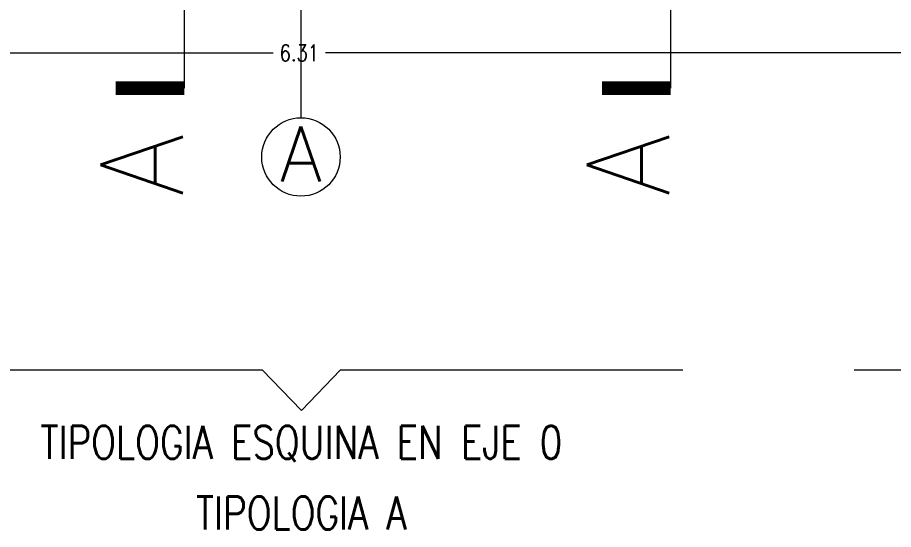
# Model space of a CAD drawing. Header units: metres. Extents: x -2 to 612, y -64 to 156.
# Drawn here: x 459.56 to 462.758, y 40.444 to 42.312 of the extents above; entities that cross this region are included whole.
import ezdxf
from ezdxf.enums import TextEntityAlignment as Align

# ---------------------------------------------------------------- set-up
doc = ezdxf.new("R2010")
doc.units = ezdxf.units.M
doc.header["$LTSCALE"] = 5
doc.header["$MEASUREMENT"] = 0
doc.linetypes.add('HIDDEN', pattern=[0.375, 0.25, -0.125])
doc.layers.get('0').update_dxf_attribs({"color": 30})
doc.layers.get('DEFPOINTS').update_dxf_attribs({"color": 210})
for name, color, linetype, lineweight in [('A-ANNO-DIMS', 3, 'Continuous', 18), ('A-ANNO-SYMB', 3, 'Continuous', 18), ('A-ANNO-TEXT', 3, 'Continuous', 18)]:
    doc.layers.add(name, color=color, linetype=linetype, lineweight=lineweight)
doc.styles.add('E-ROMANS', font='romans.shx', dxfattribs={"width": 0.8})
doc.dimstyles.new('E-0050_ARW_12', dxfattribs={"dimscale": 0.001, "dimtxt": 60, "dimasz": 60, "dimexe": 30, "dimexo": 20, "dimgap": 30, "dimtad": 0, "dimzin": 0, "dimdsep": 46, "dimtxsty": 'E-ROMANS', "dimblk": 'OPEN90', "dimcen": 30, "dimclrd": 256, "dimclre": 256, "dimclrt": 256, "dimadec": 0, "dimazin": 0, "dimtfac": 1, "dimtmove": 1, "dimatfit": 3, "dimldrblk": 'OPEN90', "dimfxl": 1, "dimtfill": 1, "dimtolj": 1, "dimtzin": 0, "dimlwd": -1, "dimarcsym": 0})

# ---------------------------------------------------------------- blocks, each defined once
blk = doc.blocks.new('_Open90')
at = {"color": 0, "linetype": 'ByBlock', "lineweight": -2}
for p, q in [((0, 0), (-1, 0)), ((-0.5, 0.5), (0, 0)), ((0, 0), (-0.5, -0.5))]:
    blk.add_line(p, q, dxfattribs=at)
blk = doc.blocks.new('*D317')
at = {"layer": 'A-ANNO-DIMS', "lineweight": -2, "transparency": 16777216}
for p, q in [((457.4335, 42.9415), (457.4335, 42.1527)), ((463.7445, 42.2557), (463.7445, 42.1527))]:
    blk.add_line(p, q, dxfattribs=at)
at = {"layer": 'A-ANNO-DIMS', "transparency": 16777216}
for p, q in [((457.4935, 42.1827), (460.4939, 42.1827)), ((463.6845, 42.1827), (460.6842, 42.1827))]:
    blk.add_line(p, q, dxfattribs=at)
at = {"layer": 'DEFPOINTS', "color": 0, "transparency": 16777216}
for p in [(457.4335, 42.9615), (463.7445, 42.2757), (463.7445, 42.1827)]:
    blk.add_point(p, dxfattribs=at)
at = {"layer": 'A-ANNO-DIMS', "transparency": 16777216, "xscale": 0.06, "yscale": 0.06, "zscale": 0.06, "rotation": 180}
blk.add_blockref('_Open90', (457.4335, 42.1827), dxfattribs=at)
at = {"layer": 'A-ANNO-DIMS', "transparency": 16777216, "xscale": 0.06, "yscale": 0.06, "zscale": 0.06}
blk.add_blockref('_Open90', (463.7445, 42.1827), dxfattribs=at)
at = {"layer": 'A-ANNO-DIMS', "transparency": 16777216, "insert": (460.589, 42.1827), "char_height": 0.06, "attachment_point": 5, "style": 'E-ROMANS', "bg_fill": 3, "box_fill_scale": 1.25, "bg_fill_color": 256, "bg_fill_true_color": 13158600, "bg_fill_transparency": 0}
blk.add_mtext('\\A1;6.31', dxfattribs=at)

msp = doc.modelspace()

# ---------------------------------------------------------------- linework, layer by layer
at = {"layer": 'A-ANNO-SYMB', "const_width": 0.05}
for points in [[(460.169, 42.05367), (459.919, 42.05367)], [(461.94429, 42.05367), (461.69429, 42.05367)]]:
    msp.add_lwpolyline(points, dxfattribs=at)
at = {"layer": 'A-ANNO-SYMB'}
msp.add_circle((460.59502, 41.8029), 0.14303, dxfattribs=at)
at = {"layer": 'A-ANNO-TEXT', "linetype": 'HIDDEN'}
msp.add_lwpolyline([(457.44551, 42.27566), (457.44551, 41.02594), (460.45356, 41.02594), (460.59659, 40.87778), (460.73961, 41.02594), (463.74455, 41.02594), (463.74455, 42.27566)], dxfattribs=at)

# ---------------------------------------------------------------- texts
at = {"layer": 'A-ANNO-TEXT', "char_height": 0.12, "attachment_point": 5, "style": 'E-ROMANS'}
for s, insert in [('\\pi-0.36,l0.36,t0.36;TIPOLOGIA ESQUINA EN EJE 0', (460.59659, 40.75604)), ('\\pi-0.36,l0.36,t0.36;TIPOLOGIA A', (460.59659, 40.50398))]:
    msp.add_mtext(s, dxfattribs=dict(at, insert=insert))
at = {"layer": 'A-ANNO-TEXT', "style": 'E-ROMANS'}
msp.add_attdef('A', text='0.00', height=0.2, dxfattribs=at).set_placement((460.59502, 41.81403), align=Align.MIDDLE_CENTER)
for p in [(460.01339, 41.65856), (461.78868, 41.65856)]:
    msp.add_attdef('A', text='CORTE', height=0.299796, rotation=90, dxfattribs=at).set_placement(p, align=Align.MIDDLE_LEFT)

# ---------------------------------------------------------------- next in the draw order: dimensions: what is measured, and where the dimension line sits
at = {"layer": 'A-ANNO-DIMS'}
dim = msp.add_linear_dim(base=(463.74455, 42.18267), p1=(457.43353, 42.96154), p2=(463.74455, 42.27566), dimstyle='E-0050_ARW_12', dxfattribs=at)
dim.commit()
dim.dimension.update_dxf_attribs({"geometry": '*D317', "text_midpoint": (460.58904, 42.18267)})

# ---------------------------------------------------------------- next in the draw order: linework, layer by layer
at = {"layer": 'A-ANNO-SYMB'}
for p, q in [((460.59502, 52.35043), (460.59502, 41.94592)), ((460.169, 43.74195), (460.169, 42.05367)), ((461.94429, 43.74195), (461.94429, 42.05367))]:
    msp.add_line(p, q, dxfattribs=at)

doc.saveas('drawing.dxf')
